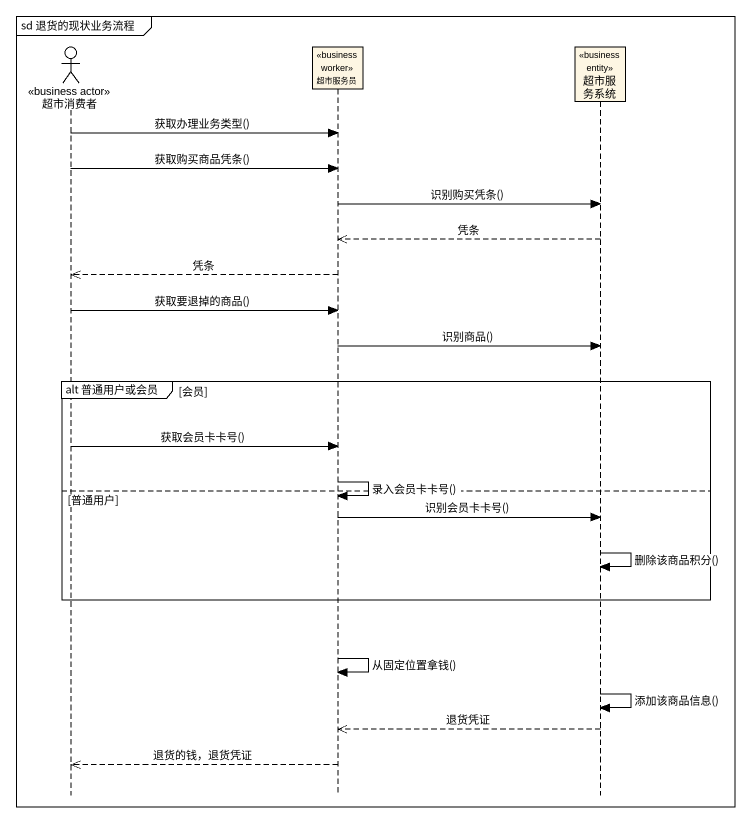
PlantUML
@startuml
mainframe sd 退货的现状业务流程
hide footbox
actor 超市消费者 <<business actor>>
participant 超市服务员 <<business worker>>
participant 超市服务系统 <<business entity>>

超市消费者 -> 超市服务员 : 获取办理业务类型()
超市消费者 -> 超市服务员 : 获取购买商品凭条()
超市服务员 -> 超市服务系统 : 识别购买凭条()
超市服务系统 -->> 超市服务员 : 凭条
超市服务员 -->> 超市消费者 : 凭条
超市消费者 -> 超市服务员 : 获取要退掉的商品()
超市服务员 -> 超市服务系统 : 识别商品()
group alt 普通用户或会员 [会员]
  超市消费者 -> 超市服务员 : 获取会员卡卡号()
  超市服务员 -> 超市服务员 : 录入会员卡卡号()
else 普通用户
  超市服务员 -> 超市服务系统 : 识别会员卡卡号()
  超市服务系统 -> 超市服务系统 : 删除该商品积分()
end
超市服务员 -> 超市服务员 : 从固定位置拿钱()
超市服务系统 -> 超市服务系统 : 添加该商品信息()
超市服务系统 -->> 超市服务员 : 退货凭证
超市服务员 -->> 超市消费者 : 退货的钱，退货凭证
@enduml
